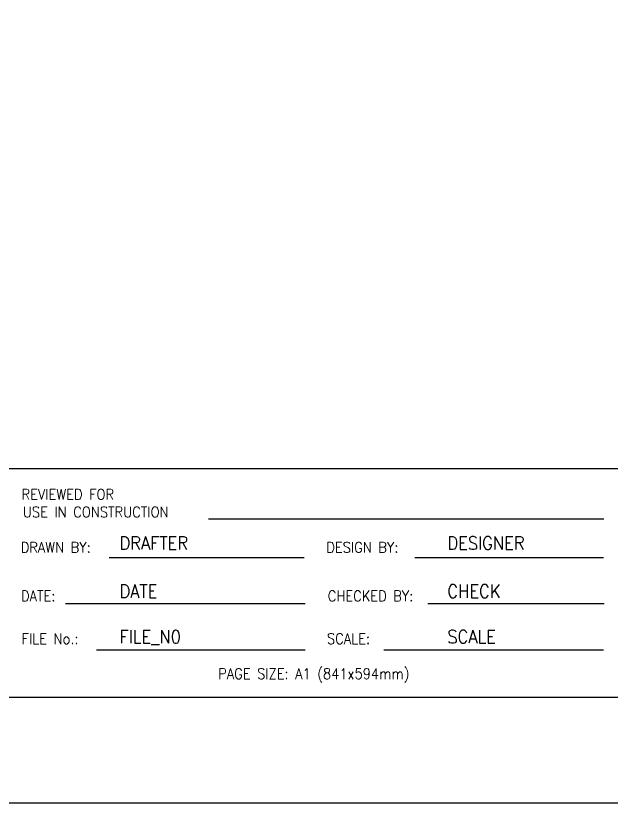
# Model space of a CAD drawing. Extents: x 0 to 841, y 0 to 594.
# Drawn here: x 421.7 to 533.9, y 0 to 148.5 of the extents above; entities that cross this region are included whole.
import ezdxf

# ---------------------------------------------------------------- set-up
doc = ezdxf.new("R2010")
doc.units = 0
doc.header["$LTSCALE"] = 0.375
doc.header["$MEASUREMENT"] = 0
doc.layers.add('BORDER', color=4, linetype='CONTINUOUS')
doc.layers.add('Non-Plot', color=7, linetype='CONTINUOUS', plot=False)
doc.styles.add('BCF BORDER1', font='ROMANS.shx', dxfattribs={"width": 0.9})

msp = doc.modelspace()

# ---------------------------------------------------------------- linework, layer by layer
at = {"layer": 'BORDER', "color": 4}
msp.add_line((43.8, 63.13), (814.8, 63.13), dxfattribs=at)
at = {"layer": 'BORDER', "color": 1}
for p, q in [((458.06, 53.64), (532.54, 53.64)), ((439.33, 46.37), (476.04, 46.37)), ((496.92, 46.37), (532.45, 46.37)), ((431.07, 37.65), (476.24, 37.65)), ((499.34, 37.65), (532.57, 37.65)), ((436.93, 28.95), (476.24, 28.95)), ((491.06, 28.95), (532.48, 28.95))]:
    msp.add_line(p, q, dxfattribs=at)
at = {"layer": 'BORDER', "color": 4}
msp.add_lwpolyline([(43.8, 20), (814.8, 20), (814.8, 574), (43.8, 574)], close=True, dxfattribs=at)
at = {"layer": 'Non-Plot'}
msp.add_lwpolyline([(841, 0), (0, 0), (0, 594), (841, 594)], close=True, dxfattribs=at)

# ---------------------------------------------------------------- texts
at = {"layer": 'BORDER', "color": 1, "style": 'BCF BORDER1', "width": 0.9}
for s, p in [('REVIEWED FOR', (422.81, 57.25)), ('USE IN CONSTRUCTION', (423.06, 53.92)), ('DRAWN BY:', (422.65, 47.26)), ('DESIGN BY:', (480.24, 47.26)), ('DATE:', (422.71, 38.09)), ('CHECKED BY:', (480.51, 38.09)), ('FILE No.:', (422.83, 30.03)), ('SCALE:', (480.37, 30.03))]:
    msp.add_text(s, height=2, dxfattribs=at).set_placement(p)
at = {"layer": 'BORDER', "color": 1, "insert": (477.88, 25.43), "char_height": 2, "attachment_point": 2, "style": 'BCF BORDER1'}
msp.add_mtext('PAGE SIZE: A1 (841x594mm)', dxfattribs=at)
at = {"layer": 'BORDER', "color": 2, "style": 'BCF BORDER1', "width": 0.9}
for tag, p, s in [('DRAFTER', (441.26, 47.82), 'DRAFTER:'), ('DESIGNER', (503.04, 47.82), 'DESIGNER'), ('DATE', (441.26, 38.73), 'DATE'), ('CHECK', (503.04, 38.73), ''), ('FILE_N0', (441.26, 30.16), 'FILE_NO'), ('SCALE', (503.04, 30.16), 'SCALE:')]:
    msp.add_attdef(tag, p, s, height=2.5, dxfattribs=at)

doc.saveas('drawing.dxf')
